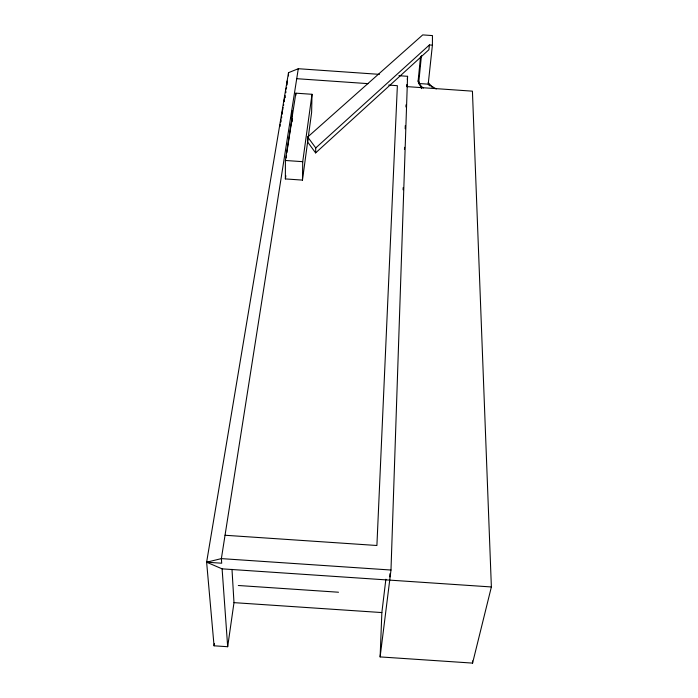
<?xml version="1.0" encoding="UTF-8"?>
<svg xmlns="http://www.w3.org/2000/svg" width="698" height="698" viewBox="0 0 698 698"><rect width="100%" height="100%" fill="white"/><g stroke="black" fill="none" stroke-linecap="round" stroke-linejoin="round"><path stroke-width="1.05" d="M285.369 178.924L285.395 160.479L295.856 93.174L312.006 94.291L311.622 112.387L302.461 180.101L285.369 178.924L285.857 175.748M286.311 157.879L286.32 155.89M287.105 84.92L287.114 81.047M288.501 75.916L288.51 72.679L298.29 68.718L379.442 74.354M432.402 45.161L432.455 35.581L422.726 34.9L307.705 137.009L307.617 141.973L315.618 152.906L428.912 49.715L429.418 44.951L432.402 45.161L428.206 84.161L429.636 85.784M292.087 121.853L292.104 118.616L286.817 152.696M295.839 95.303L295.856 93.174M302.461 180.101L302.731 161.674L312.006 94.291M315.618 152.906L315.749 147.932L307.705 137.009M389.833 576.906L389.946 573.695M403.095 189.804L403.165 187.622M404.474 149.494L404.552 147.313M405.18 128.798L405.294 125.527M405.931 107.012L406 104.857M406.821 84.537L406.629 86.596L472.424 91.159L491.375 586.957L472.581 663.1L380.122 656.914L390.985 570.03L407.571 76.309L398.916 75.707M380.122 656.914L381.858 612.565L385.872 579.218M279.994 126.547L280.186 124.619M283.615 105.407L283.685 104.456M407.292 79.389L407.571 76.309M420.562 56.582L418.128 80.933L418.643 83.498L423.215 88.149M421.435 55.657L418.643 83.498L428.206 84.161L436.259 88.934M292.34 113.059C293.143 103.234 290.01 127.045 292.104 114.978M284.165 101.768L284.418 99.936M282.341 112.553L282.105 114.184L282.393 111.087M288.51 72.679L206.625 562.204L214.059 645.807L227.679 646.723L233.987 602.644L231.989 569.324M284.077 101.166L284.444 98.758M214.059 645.807L214.382 643.661M298.29 68.718L221.371 558.618L221.702 563.216L206.625 562.204L222.104 568.853L491.375 586.957M280.709 122.211L280.928 120.894M280.456 122.682L280.98 119.768M281.573 116.069L281.669 117.988M282.716 109.961L283.022 107.405M285.779 90.897L285.875 92.694M284.627 97.755L285.159 95.582M285.02 97.781L285.177 96.952M286.075 89.117L286.634 87.503M315.749 147.932L429.418 44.951M206.625 562.204L221.371 558.618L390.985 570.03M225.044 535.261L376.903 545.496L397.371 85.68L388.716 85.077M238.332 585.5L338.504 592.227M233.987 602.644L381.858 612.565M285.395 160.479L302.731 161.674M296.72 78.691L368.151 83.647M419.402 82.521L418.128 80.933L421.548 88.637M428.197 82.408L432.114 87.302M222.104 568.853L227.679 646.723M472.529 660.919L472.581 663.1"/></g></svg>
